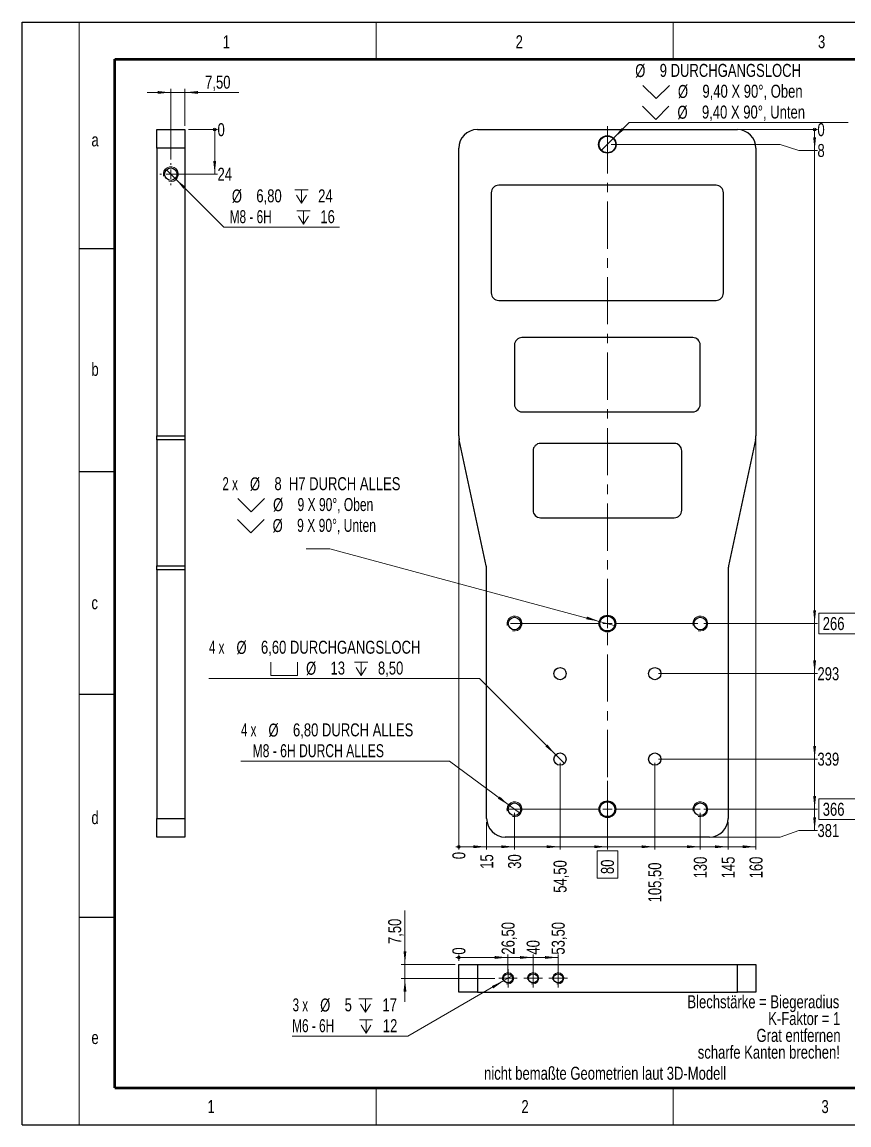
# Model space of a CAD drawing. Header units: millimetres. Extents: x 0 to 420, y 0 to 297.
# Drawn here: x 0 to 222.6, y 0 to 297 of the extents above; entities that cross this region are included whole.
import ezdxf

# ---------------------------------------------------------------- set-up
doc = ezdxf.new("R2010")
doc.units = ezdxf.units.MM
doc.linetypes.add('CENTERX2', pattern=[20.32, 12.7, -2.54, 2.54, -2.54])
doc.styles.add('SLDTEXTSTYLE1', font='TXT', dxfattribs={"width": 0.678571})
doc.styles.add('SLDTEXTSTYLE2', font='TXT', dxfattribs={"width": 0.75})
doc.styles.add('SLDTEXTSTYLE3', font='TXT', dxfattribs={"width": 0.692308})
doc.styles.add('SLDTEXTSTYLE4', font='TXT', dxfattribs={"width": 0.666667})
doc.styles.add('SLDTEXTSTYLE5', font='TXT', dxfattribs={"width": 0.697368})
doc.styles.add('SLDTEXTSTYLE6', font='TXT', dxfattribs={"width": 0.696429})
doc.dimstyles.new('SLDDIMSTYLE0', dxfattribs={"dimtxt": 3.5, "dimasz": 0.254, "dimexe": 0, "dimexo": 0.0625, "dimgap": 0.875, "dimtad": 0, "dimtih": 1, "dimtoh": 1, "dimdec": 0, "dimlfac": 2, "dimrnd": 1e-09, "dimdsep": 46, "dimtxsty": 'SLDTEXTSTYLE2', "dimblk1": 'ORIGIN', "dimblk2": 'ORIGIN', "dimsah": 1, "dimcen": 0.09, "dimadec": 0, "dimazin": 2, "dimtfac": 1, "dimtdec": 3, "dimtofl": 0, "dimtmove": 0, "dimatfit": 3, "dimldrblk": 'ORIGIN', "dimfxl": 1, "dimfrac": 2, "dimtolj": 1, "dimtzin": 12, "dimarcsym": 0})
doc.dimstyles.new('SLDDIMSTYLE1', dxfattribs={"dimtxt": 3.5, "dimasz": 3.556, "dimexe": 0, "dimexo": 0.0625, "dimgap": 0.875, "dimtad": 0, "dimtih": 1, "dimtoh": 1, "dimlfac": 2, "dimrnd": 1e-09, "dimzin": 12, "dimdsep": 46, "dimtxsty": 'SLDTEXTSTYLE2', "dimsah": 1, "dimcen": 0.09, "dimadec": 0, "dimazin": 3, "dimtfac": 1, "dimtdec": 3, "dimtofl": 0, "dimtmove": 0, "dimatfit": 3, "dimfxl": 1, "dimfrac": 2, "dimtolj": 1, "dimtzin": 12, "dimarcsym": 0})
doc.dimstyles.new('SLDDIMSTYLE2', dxfattribs={"dimtxt": 3.5, "dimasz": 3.556, "dimexe": 0, "dimexo": 0.0625, "dimgap": -0.875, "dimtad": 0, "dimtih": 1, "dimtoh": 1, "dimlfac": 2, "dimrnd": 1e-09, "dimzin": 12, "dimdsep": 46, "dimtxsty": 'SLDTEXTSTYLE2', "dimsah": 1, "dimcen": 0.09, "dimadec": 0, "dimazin": 3, "dimtfac": 1, "dimtdec": 3, "dimtofl": 0, "dimtmove": 0, "dimatfit": 3, "dimfxl": 1, "dimfrac": 2, "dimtolj": 1, "dimarcsym": 0})
doc.dimstyles.new('SLDDIMSTYLE3', dxfattribs={"dimtxt": 3.5, "dimasz": 3.556, "dimexe": 0, "dimexo": 0.0625, "dimgap": 0.875, "dimtad": 0, "dimtih": 1, "dimtoh": 1, "dimlfac": 2, "dimrnd": 1e-09, "dimzin": 4, "dimdsep": 46, "dimtxsty": 'SLDTEXTSTYLE2', "dimblk1": 'NONE', "dimsah": 1, "dimcen": 0, "dimadec": 0, "dimazin": 1, "dimtfac": 1, "dimtdec": 3, "dimtmove": 0, "dimatfit": 3, "dimldrblk": 'NONE', "dimfxl": 1, "dimfrac": 2, "dimtolj": 1, "dimtzin": 12, "dimarcsym": 0})
doc.dimstyles.new('SLDDIMSTYLE4', dxfattribs={"dimtxt": 3.5, "dimasz": 3.556, "dimexe": 0, "dimexo": 0.0625, "dimgap": 0.875, "dimtad": 0, "dimtih": 1, "dimtoh": 1, "dimdec": 6, "dimlfac": 2, "dimrnd": 1e-09, "dimzin": 12, "dimdsep": 46, "dimtxsty": 'SLDTEXTSTYLE2', "dimblk1": 'NONE', "dimsah": 1, "dimcen": 0, "dimadec": 0, "dimazin": 3, "dimtfac": 1, "dimtdec": 3, "dimtmove": 0, "dimatfit": 3, "dimldrblk": 'NONE', "dimfxl": 1, "dimfrac": 2, "dimtolj": 1, "dimtzin": 12, "dimarcsym": 0})
doc.dimstyles.new('SLDDIMSTYLE5', dxfattribs={"dimtxt": 3.5, "dimasz": 3.556, "dimexe": 0, "dimexo": 0.0625, "dimgap": 0.875, "dimtad": 0, "dimtih": 1, "dimtoh": 1, "dimdec": 6, "dimlfac": 2, "dimrnd": 1e-09, "dimzin": 12, "dimdsep": 46, "dimtxsty": 'SLDTEXTSTYLE2', "dimblk1": 'NONE', "dimsah": 1, "dimcen": 0, "dimadec": 0, "dimazin": 3, "dimtfac": 1, "dimtdec": 3, "dimtmove": 0, "dimatfit": 3, "dimldrblk": 'NONE', "dimfxl": 1, "dimfrac": 2, "dimtolj": 1, "dimarcsym": 0})
doc.dimstyles.new('SLDDIMSTYLE7', dxfattribs={"dimtxt": 3.5, "dimasz": 3.556, "dimexe": 0, "dimexo": 0.0625, "dimgap": 0.875, "dimtad": 1, "dimlfac": 2, "dimrnd": 1e-09, "dimzin": 12, "dimdsep": 46, "dimtxsty": 'SLDTEXTSTYLE2', "dimsah": 1, "dimcen": 0.09, "dimadec": 0, "dimazin": 3, "dimtfac": 1, "dimtdec": 3, "dimtmove": 0, "dimatfit": 0, "dimfxl": 1, "dimfrac": 2, "dimtolj": 1, "dimtzin": 12, "dimarcsym": 0})

# ---------------------------------------------------------------- blocks, each defined once
blk = doc.blocks.new('SW_NOTE_0_7')
at = {"color": 0, "linetype": 'Continuous', "lineweight": 0, "char_height": 3.5, "attachment_point": 3, "style": 'SLDTEXTSTYLE2'}
for s, insert in [('Blechstärke = Biegeradius', (56.77, 4.51)), ('K-Faktor = 1', (57.05, -0.01)), ('Grat entfernen', (57.12, -4.54)), ('scharfe Kanten brechen!', (56.93, -9.07))]:
    blk.add_mtext(s, dxfattribs=dict(at, insert=insert))
blk = doc.blocks.new('_Origin')
at = {"color": 0, "linetype": 'ByBlock', "lineweight": -2}
blk.add_line((0, 0), (-1, 0), dxfattribs=at)
blk.add_circle((0, 0), 0.5, dxfattribs=at)
blk = doc.blocks.new('_D')
at = {"color": 7, "linetype": 'Continuous', "lineweight": 0}
for p, q in [((204.11, 268.04), (193.56, 268.04)), ((209.11, 268.04), (204.11, 268.04)), ((209.11, 268.04), (214.11, 268.04))]:
    blk.add_line(p, q, dxfattribs=at)
at = {"color": 7, "linetype": 'Continuous', "lineweight": 18, "xscale": 0.762, "yscale": 0.762}
blk.add_blockref('_Origin', (213.35, 268.04), dxfattribs=at)
at = {"color": 7, "linetype": 'Continuous', "lineweight": 18, "insert": (214.11, 269.77), "char_height": 3.5, "attachment_point": 1, "style": 'SLDTEXTSTYLE2'}
blk.add_mtext('0', dxfattribs=at)
blk = doc.blocks.new('_D_1')
at = {"color": 7, "linetype": 'Continuous', "lineweight": 0}
for p, q in [((213.35, 268.04), (213.35, 262.43)), ((204.11, 264.04), (158.56, 264.04)), ((209.11, 262.43), (204.11, 264.04)), ((209.11, 262.43), (214.11, 262.43))]:
    blk.add_line(p, q, dxfattribs=at)
at = {"color": 7, "linetype": 'Continuous', "lineweight": 18}
blk.add_solid([(213.35, 262.43), (213.73, 265.98), (212.97, 265.98)], dxfattribs=at)
at = {"color": 7, "linetype": 'Continuous', "lineweight": 18, "insert": (214.11, 264.16), "char_height": 3.5, "attachment_point": 1, "style": 'SLDTEXTSTYLE2'}
blk.add_mtext('8', dxfattribs=at)
blk = doc.blocks.new('_D_2')
at = {"color": 7, "linetype": 'Continuous', "lineweight": 0}
for p, q in [((213.35, 262.43), (213.35, 135.04)), ((214.47, 132.26), (214.47, 137.82)), ((214.47, 137.82), (224.36, 137.82)), ((224.36, 137.82), (224.36, 132.26)), ((183.56, 135.04), (214.11, 135.04)), ((224.36, 132.26), (214.47, 132.26))]:
    blk.add_line(p, q, dxfattribs=at)
at = {"color": 7, "linetype": 'Continuous', "lineweight": 18}
blk.add_solid([(213.35, 135.04), (213.73, 138.59), (212.97, 138.59)], dxfattribs=at)
at = {"color": 7, "linetype": 'Continuous', "lineweight": 18, "insert": (215.53, 136.77), "char_height": 3.5, "attachment_point": 1, "style": 'SLDTEXTSTYLE2'}
blk.add_mtext('266', dxfattribs=at)
blk = doc.blocks.new('_D_3')
at = {"color": 7, "linetype": 'Continuous', "lineweight": 0}
for p, q in [((213.35, 135.04), (213.35, 121.54)), ((171.31, 121.54), (214.11, 121.54))]:
    blk.add_line(p, q, dxfattribs=at)
at = {"color": 7, "linetype": 'Continuous', "lineweight": 18}
blk.add_solid([(213.35, 121.54), (213.73, 125.09), (212.97, 125.09)], dxfattribs=at)
at = {"color": 7, "linetype": 'Continuous', "lineweight": 18, "insert": (214.11, 123.27), "char_height": 3.5, "attachment_point": 1, "style": 'SLDTEXTSTYLE2'}
blk.add_mtext('293', dxfattribs=at)
blk = doc.blocks.new('_D_4')
at = {"color": 7, "linetype": 'Continuous', "lineweight": 0}
for p, q in [((213.35, 121.54), (213.35, 98.54)), ((171.31, 98.54), (214.11, 98.54))]:
    blk.add_line(p, q, dxfattribs=at)
at = {"color": 7, "linetype": 'Continuous', "lineweight": 18}
blk.add_solid([(213.35, 98.54), (213.73, 102.09), (212.97, 102.09)], dxfattribs=at)
at = {"color": 7, "linetype": 'Continuous', "lineweight": 18, "insert": (214.11, 100.27), "char_height": 3.5, "attachment_point": 1, "style": 'SLDTEXTSTYLE2'}
blk.add_mtext('339', dxfattribs=at)
blk = doc.blocks.new('_D_5')
at = {"color": 7, "linetype": 'Continuous', "lineweight": 0}
for p, q in [((213.35, 98.54), (213.35, 85.04)), ((214.47, 82.26), (214.47, 87.82)), ((214.47, 87.82), (224.36, 87.82)), ((224.36, 87.82), (224.36, 82.26)), ((183.56, 85.04), (214.11, 85.04)), ((224.36, 82.26), (214.47, 82.26))]:
    blk.add_line(p, q, dxfattribs=at)
at = {"color": 7, "linetype": 'Continuous', "lineweight": 18}
blk.add_solid([(213.35, 85.04), (213.73, 88.59), (212.97, 88.59)], dxfattribs=at)
at = {"color": 7, "linetype": 'Continuous', "lineweight": 18, "insert": (215.53, 86.77), "char_height": 3.5, "attachment_point": 1, "style": 'SLDTEXTSTYLE2'}
blk.add_mtext('366', dxfattribs=at)
blk = doc.blocks.new('_D_6')
at = {"color": 7, "linetype": 'Continuous', "lineweight": 0}
for p, q in [((213.35, 85.04), (213.35, 79.3)), ((204.11, 77.54), (186.06, 77.54)), ((209.11, 79.3), (204.11, 77.54)), ((209.11, 79.3), (214.11, 79.3))]:
    blk.add_line(p, q, dxfattribs=at)
at = {"color": 7, "linetype": 'Continuous', "lineweight": 18}
blk.add_solid([(213.35, 79.3), (213.73, 82.86), (212.97, 82.86)], dxfattribs=at)
at = {"color": 7, "linetype": 'Continuous', "lineweight": 18, "insert": (214.11, 81.04), "char_height": 3.5, "attachment_point": 1, "style": 'SLDTEXTSTYLE2'}
blk.add_mtext('381', dxfattribs=at)
blk = doc.blocks.new('_D_7')
at = {"color": 7, "linetype": 'Continuous', "lineweight": 0}
blk.add_line((117.56, 184.57), (117.56, 74.17), dxfattribs=at)
at = {"color": 7, "linetype": 'Continuous', "lineweight": 18, "xscale": 0.762, "yscale": 0.762}
blk.add_blockref('_Origin', (117.56, 74.93), dxfattribs=at)
at = {"color": 7, "linetype": 'Continuous', "lineweight": 18, "insert": (115.83, 71.58), "char_height": 3.5, "attachment_point": 1, "rotation": 90, "style": 'SLDTEXTSTYLE2'}
blk.add_mtext('0', dxfattribs=at)
blk = doc.blocks.new('_D_8')
at = {"color": 7, "linetype": 'Continuous', "lineweight": 0}
for p, q in [((125.06, 81.54), (125.06, 74.17)), ((117.56, 74.93), (125.06, 74.93))]:
    blk.add_line(p, q, dxfattribs=at)
at = {"color": 7, "linetype": 'Continuous', "lineweight": 18}
blk.add_solid([(125.06, 74.93), (121.51, 75.31), (121.51, 74.55)], dxfattribs=at)
at = {"color": 7, "linetype": 'Continuous', "lineweight": 18, "insert": (123.33, 69), "char_height": 3.5, "attachment_point": 1, "rotation": 90, "style": 'SLDTEXTSTYLE2'}
blk.add_mtext('15', dxfattribs=at)
blk = doc.blocks.new('_D_9')
at = {"color": 7, "linetype": 'Continuous', "lineweight": 0}
for p, q in [((132.56, 84.04), (132.56, 74.17)), ((125.06, 74.93), (132.56, 74.93))]:
    blk.add_line(p, q, dxfattribs=at)
at = {"color": 7, "linetype": 'Continuous', "lineweight": 18}
blk.add_solid([(132.56, 74.93), (129.01, 75.31), (129.01, 74.55)], dxfattribs=at)
at = {"color": 7, "linetype": 'Continuous', "lineweight": 18, "insert": (130.83, 69), "char_height": 3.5, "attachment_point": 1, "rotation": 90, "style": 'SLDTEXTSTYLE2'}
blk.add_mtext('30', dxfattribs=at)
blk = doc.blocks.new('_D_10')
at = {"color": 7, "linetype": 'Continuous', "lineweight": 0}
for p, q in [((144.81, 97.54), (144.81, 74.17)), ((132.56, 74.93), (144.81, 74.93))]:
    blk.add_line(p, q, dxfattribs=at)
at = {"color": 7, "linetype": 'Continuous', "lineweight": 18}
blk.add_solid([(144.81, 74.93), (141.26, 75.31), (141.26, 74.55)], dxfattribs=at)
at = {"color": 7, "linetype": 'Continuous', "lineweight": 18, "insert": (143.08, 62.53), "char_height": 3.5, "attachment_point": 1, "rotation": 90, "style": 'SLDTEXTSTYLE2'}
blk.add_mtext('54,50', dxfattribs=at)
blk = doc.blocks.new('_D_11')
at = {"color": 7, "linetype": 'Continuous', "lineweight": 0}
for p, q in [((157.56, 92.69), (157.56, 74.17)), ((144.81, 74.93), (157.56, 74.93)), ((154.78, 66.51), (154.78, 73.81)), ((154.78, 73.81), (160.34, 73.81)), ((160.34, 73.81), (160.34, 66.51)), ((160.34, 66.51), (154.78, 66.51))]:
    blk.add_line(p, q, dxfattribs=at)
at = {"color": 7, "linetype": 'Continuous', "lineweight": 18}
blk.add_solid([(157.56, 74.93), (154.01, 75.31), (154.01, 74.55)], dxfattribs=at)
at = {"color": 7, "linetype": 'Continuous', "lineweight": 18, "insert": (155.83, 67.58), "char_height": 3.5, "attachment_point": 1, "rotation": 90, "style": 'SLDTEXTSTYLE2'}
blk.add_mtext('80', dxfattribs=at)
blk = doc.blocks.new('_D_12')
at = {"color": 7, "linetype": 'Continuous', "lineweight": 0}
for p, q in [((170.31, 97.54), (170.31, 74.17)), ((157.56, 74.93), (170.31, 74.93))]:
    blk.add_line(p, q, dxfattribs=at)
at = {"color": 7, "linetype": 'Continuous', "lineweight": 18}
blk.add_solid([(170.31, 74.93), (166.76, 75.31), (166.76, 74.55)], dxfattribs=at)
at = {"color": 7, "linetype": 'Continuous', "lineweight": 18, "insert": (168.58, 59.95), "char_height": 3.5, "attachment_point": 1, "rotation": 90, "style": 'SLDTEXTSTYLE2'}
blk.add_mtext('105,50', dxfattribs=at)
blk = doc.blocks.new('_D_13')
at = {"color": 7, "linetype": 'Continuous', "lineweight": 0}
for p, q in [((182.56, 84.04), (182.56, 74.17)), ((170.31, 74.93), (182.56, 74.93))]:
    blk.add_line(p, q, dxfattribs=at)
at = {"color": 7, "linetype": 'Continuous', "lineweight": 18}
blk.add_solid([(182.56, 74.93), (179.01, 75.31), (179.01, 74.55)], dxfattribs=at)
at = {"color": 7, "linetype": 'Continuous', "lineweight": 18, "insert": (180.83, 66.41), "char_height": 3.5, "attachment_point": 1, "rotation": 90, "style": 'SLDTEXTSTYLE2'}
blk.add_mtext('130', dxfattribs=at)
blk = doc.blocks.new('_D_14')
at = {"color": 7, "linetype": 'Continuous', "lineweight": 0}
for p, q in [((190.06, 81.54), (190.06, 74.17)), ((182.56, 74.93), (190.06, 74.93))]:
    blk.add_line(p, q, dxfattribs=at)
at = {"color": 7, "linetype": 'Continuous', "lineweight": 18}
blk.add_solid([(190.06, 74.93), (186.51, 75.31), (186.51, 74.55)], dxfattribs=at)
at = {"color": 7, "linetype": 'Continuous', "lineweight": 18, "insert": (188.33, 66.41), "char_height": 3.5, "attachment_point": 1, "rotation": 90, "style": 'SLDTEXTSTYLE2'}
blk.add_mtext('145', dxfattribs=at)
blk = doc.blocks.new('_D_15')
at = {"color": 7, "linetype": 'Continuous', "lineweight": 0}
for p, q in [((197.56, 184.57), (197.56, 74.17)), ((190.06, 74.93), (197.56, 74.93))]:
    blk.add_line(p, q, dxfattribs=at)
at = {"color": 7, "linetype": 'Continuous', "lineweight": 18}
blk.add_solid([(197.56, 74.93), (194.01, 75.31), (194.01, 74.55)], dxfattribs=at)
at = {"color": 7, "linetype": 'Continuous', "lineweight": 18, "insert": (195.83, 66.41), "char_height": 3.5, "attachment_point": 1, "rotation": 90, "style": 'SLDTEXTSTYLE2'}
blk.add_mtext('160', dxfattribs=at)
blk = doc.blocks.new('_D_16')
at = {"color": 7, "linetype": 'Continuous', "lineweight": 0}
for p, q in [((115.06, 98.02), (58.92, 98.02)), ((131.2, 86.05), (115.06, 98.02)), ((133.93, 84.02), (131.2, 86.05))]:
    blk.add_line(p, q, dxfattribs=at)
at = {"color": 7, "linetype": 'Continuous', "lineweight": 18}
blk.add_solid([(131.2, 86.05), (128.57, 88.48), (128.11, 87.86)], dxfattribs=at)
at = {"color": 7, "linetype": 'Continuous', "lineweight": 18, "char_height": 3.5, "attachment_point": 1}
for s, insert, style in [('4 x', (58.92, 108.15), 'SLDTEXTSTYLE4'), ('%%c', (66.33, 108.09), 'SLDTEXTSTYLE2'), ('6,80 DURCH ALLES', (72.93, 108.15), 'SLDTEXTSTYLE2'), ('M8 - 6H DURCH ALLES', (62.05, 102.54), 'SLDTEXTSTYLE5')]:
    blk.add_mtext(s, dxfattribs=dict(at, insert=insert, style=style))
blk = doc.blocks.new('_None')
blk = doc.blocks.new('SW_SYMBOL_HOLE_SINK')
at = {"color": 0, "linetype": 'Continuous', "lineweight": 18}
for p, q in [((0, 875), (800, 75)), ((800, 75), (1600, 875))]:
    blk.add_line(p, q, dxfattribs=at)
blk = doc.blocks.new('_D_17')
at = {"color": 7, "linetype": 'Continuous', "lineweight": 0}
for p, q in [((159.22, 265.7), (163.47, 269.94)), ((163.47, 269.94), (222.4, 269.94)), ((155.9, 262.38), (159.22, 265.7))]:
    blk.add_line(p, q, dxfattribs=at)
at = {"color": 7, "linetype": 'Continuous', "lineweight": 18}
blk.add_solid([(159.22, 265.7), (162.01, 267.94), (161.47, 268.48)], dxfattribs=at)
at = {"color": 7, "linetype": 'Continuous', "lineweight": 18, "xscale": 0.0044707031, "yscale": 0.0044707031, "zscale": 0.0044707031}
for p in [(167.11, 276.04), (166.99, 270.43)]:
    blk.add_blockref('SW_SYMBOL_HOLE_SINK', p, dxfattribs=at)
at = {"color": 7, "linetype": 'Continuous', "lineweight": 18, "char_height": 3.5, "attachment_point": 1, "style": 'SLDTEXTSTYLE2'}
for s, insert in [('%%c', (165.06, 285.67)), ('9 DURCHGANGSLOCH', (171.65, 285.73)), ('%%c', (176.55, 280.06)), ('9,40 X 90°, Oben', (183.15, 280.12)), ('%%c', (176.43, 274.45)), ('9,40 X 90°, Unten', (183.02, 274.51))]:
    blk.add_mtext(s, dxfattribs=dict(at, insert=insert))
blk = doc.blocks.new('SW_SYMBOL_HOLE_SPOT')
at = {"color": 0, "linetype": 'Continuous', "lineweight": 18}
for p, q in [((0, 875), (0, 75)), ((1600, 75), (1600, 875)), ((0, 75), (1600, 75))]:
    blk.add_line(p, q, dxfattribs=at)
blk = doc.blocks.new('SW_SYMBOL_HOLE_DEPTH')
at = {"color": 0, "linetype": 'Continuous', "lineweight": 18}
for p, q in [((0, 875), (800, 875)), ((400, 875), (400, 75)), ((100, 555), (400, 75)), ((700, 555), (400, 75))]:
    blk.add_line(p, q, dxfattribs=at)
blk = doc.blocks.new('_D_18')
at = {"color": 7, "linetype": 'Continuous', "lineweight": 0}
for p, q in [((123.12, 120.23), (50.31, 120.23)), ((143.65, 99.7), (123.12, 120.23)), ((145.98, 97.37), (143.65, 99.7))]:
    blk.add_line(p, q, dxfattribs=at)
at = {"color": 7, "linetype": 'Continuous', "lineweight": 18}
blk.add_solid([(143.65, 99.7), (141.4, 102.49), (140.86, 101.95)], dxfattribs=at)
at = {"color": 7, "linetype": 'Continuous', "lineweight": 18, "xscale": 0.0044707031, "yscale": 0.0044707031, "zscale": 0.0044707031}
for name, p in [('SW_SYMBOL_HOLE_SPOT', (67, 120.72)), ('SW_SYMBOL_HOLE_DEPTH', (89.49, 120.72))]:
    blk.add_blockref(name, p, dxfattribs=at)
at = {"color": 7, "linetype": 'Continuous', "lineweight": 18, "char_height": 3.5, "attachment_point": 1}
for s, insert, style in [('4 x', (50.31, 130.41), 'SLDTEXTSTYLE4'), ('%%c', (57.72, 130.35), 'SLDTEXTSTYLE2'), ('6,60 DURCHGANGSLOCH', (64.31, 130.41), 'SLDTEXTSTYLE2'), ('%%c', (76.45, 124.74), 'SLDTEXTSTYLE2'), ('13', (83.04, 124.8), 'SLDTEXTSTYLE2'), ('8,50', (95.8, 124.8), 'SLDTEXTSTYLE2')]:
    blk.add_mtext(s, dxfattribs=dict(at, insert=insert, style=style))
blk = doc.blocks.new('_D_19')
at = {"color": 7, "linetype": 'Continuous', "lineweight": 0}
for p, q in [((82.86, 155.16), (76.51, 155.16)), ((155.39, 135.62), (82.86, 155.16)), ((159.74, 134.45), (155.39, 135.62))]:
    blk.add_line(p, q, dxfattribs=at)
at = {"color": 7, "linetype": 'Continuous', "lineweight": 18}
blk.add_solid([(155.39, 135.62), (152.06, 136.92), (151.86, 136.18)], dxfattribs=at)
at = {"color": 7, "linetype": 'Continuous', "lineweight": 18, "xscale": 0.0044707031, "yscale": 0.0044707031, "zscale": 0.0044707031}
for p in [(58.13, 164.75), (58.01, 159.14)]:
    blk.add_blockref('SW_SYMBOL_HOLE_SINK', p, dxfattribs=at)
at = {"color": 7, "linetype": 'Continuous', "lineweight": 18, "char_height": 3.5, "attachment_point": 1}
for s, insert, style in [('2 x', (53.94, 174.44), 'SLDTEXTSTYLE4'), ('%%c', (61.35, 174.39), 'SLDTEXTSTYLE2'), ('8', (67.94, 174.44), 'SLDTEXTSTYLE2'), ('H7 DURCH ALLES', (71.82, 174.44), 'SLDTEXTSTYLE2'), ('%%c', (67.57, 168.78), 'SLDTEXTSTYLE2'), ('9 X 90°, Oben', (74.16, 168.83), 'SLDTEXTSTYLE3'), ('%%c', (67.45, 163.17), 'SLDTEXTSTYLE2'), ('9 X 90°, Unten', (74.04, 163.22), 'SLDTEXTSTYLE6')]:
    blk.add_mtext(s, dxfattribs=dict(at, insert=insert, style=style))
blk = doc.blocks.new('SW_CENTERMARKSYMBOL_0')
at = {"color": 0, "linetype": 'Continuous', "lineweight": 18}
for p, q in [((0, 2.5), (0, 3.5)), ((-2.5, 0), (-26.05, 0)), ((0, 0), (-1.25, 0)), ((0, 0), (0, 1.25)), ((0, 0), (0, -1.25)), ((0, 0), (1.25, 0)), ((2.5, 0), (24.38, 0)), ((0, -2.5), (0, -3.5))]:
    blk.add_line(p, q, dxfattribs=at)
blk = doc.blocks.new('SW_CENTERMARKSYMBOL_1')
at = {"color": 0, "linetype": 'Continuous', "lineweight": 18}
for p, q in [((0, 2.5), (0, 3.5)), ((-2.5, 0), (-27.16, 0)), ((0, 0), (-1.25, 0)), ((0, 0), (0, 1.25)), ((0, 0), (0, -1.25)), ((0, 0), (1.25, 0)), ((2.5, 0), (24.99, 0)), ((0, -2.5), (0, -3.5))]:
    blk.add_line(p, q, dxfattribs=at)
blk = doc.blocks.new('_D_20')
at = {"color": 7, "linetype": 'Continuous', "lineweight": 0}
blk.add_line((117.56, 44.25), (117.56, 45.88), dxfattribs=at)
at = {"color": 7, "linetype": 'Continuous', "lineweight": 18, "xscale": 0.762, "yscale": 0.762}
blk.add_blockref('_Origin', (117.56, 45.12), dxfattribs=at)
at = {"color": 7, "linetype": 'Continuous', "lineweight": 18, "insert": (115.83, 45.88), "char_height": 3.5, "attachment_point": 1, "rotation": 90, "style": 'SLDTEXTSTYLE2'}
blk.add_mtext('0', dxfattribs=at)
blk = doc.blocks.new('_D_21')
at = {"color": 7, "linetype": 'Continuous', "lineweight": 0}
for p, q in [((117.56, 45.12), (130.81, 45.12)), ((130.81, 40.5), (130.81, 45.88))]:
    blk.add_line(p, q, dxfattribs=at)
at = {"color": 7, "linetype": 'Continuous', "lineweight": 18}
blk.add_solid([(130.81, 45.12), (127.26, 45.5), (127.26, 44.74)], dxfattribs=at)
at = {"color": 7, "linetype": 'Continuous', "lineweight": 18, "insert": (129.08, 45.88), "char_height": 3.5, "attachment_point": 1, "rotation": 90, "style": 'SLDTEXTSTYLE2'}
blk.add_mtext('26,50', dxfattribs=at)
blk = doc.blocks.new('_D_22')
at = {"color": 7, "linetype": 'Continuous', "lineweight": 0}
for p, q in [((130.81, 45.12), (137.56, 45.12)), ((137.56, 40.5), (137.56, 45.88))]:
    blk.add_line(p, q, dxfattribs=at)
at = {"color": 7, "linetype": 'Continuous', "lineweight": 18}
blk.add_solid([(137.56, 45.12), (134.01, 45.5), (134.01, 44.74)], dxfattribs=at)
at = {"color": 7, "linetype": 'Continuous', "lineweight": 18, "insert": (135.83, 45.88), "char_height": 3.5, "attachment_point": 1, "rotation": 90, "style": 'SLDTEXTSTYLE2'}
blk.add_mtext('40', dxfattribs=at)
blk = doc.blocks.new('_D_23')
at = {"color": 7, "linetype": 'Continuous', "lineweight": 0}
for p, q in [((137.56, 45.12), (144.31, 45.12)), ((144.31, 40.5), (144.31, 45.88))]:
    blk.add_line(p, q, dxfattribs=at)
at = {"color": 7, "linetype": 'Continuous', "lineweight": 18}
blk.add_solid([(144.31, 45.12), (140.76, 45.5), (140.76, 44.74)], dxfattribs=at)
at = {"color": 7, "linetype": 'Continuous', "lineweight": 18, "insert": (142.58, 45.88), "char_height": 3.5, "attachment_point": 1, "rotation": 90, "style": 'SLDTEXTSTYLE2'}
blk.add_mtext('53,50', dxfattribs=at)
blk = doc.blocks.new('_D_24')
at = {"color": 7, "linetype": 'Continuous', "lineweight": 0}
for p, q in [((103.07, 43.25), (103.07, 57.78)), ((116.56, 43.25), (102.07, 43.25)), ((103.07, 43.25), (103.07, 39.5)), ((127.31, 39.5), (102.07, 39.5)), ((103.07, 39.5), (103.07, 33.15))]:
    blk.add_line(p, q, dxfattribs=at)
at = {"color": 7, "linetype": 'Continuous', "lineweight": 18}
for points in [[(103.07, 43.25), (103.45, 46.81), (102.69, 46.81)], [(103.07, 39.5), (102.69, 35.95), (103.45, 35.95)]]:
    blk.add_solid(points, dxfattribs=at)
at = {"color": 7, "linetype": 'Continuous', "lineweight": 18, "insert": (98.56, 48.73), "char_height": 3.5, "attachment_point": 1, "rotation": 90, "style": 'SLDTEXTSTYLE2'}
blk.add_mtext('7,50', dxfattribs=at)
blk = doc.blocks.new('_D_25')
at = {"color": 7, "linetype": 'Continuous', "lineweight": 0}
for p, q in [((129.73, 38.88), (103.86, 23.94)), ((131.9, 40.13), (129.73, 38.88)), ((103.86, 23.94), (72.72, 23.94))]:
    blk.add_line(p, q, dxfattribs=at)
at = {"color": 7, "linetype": 'Continuous', "lineweight": 18}
blk.add_solid([(129.73, 38.88), (126.46, 37.43), (126.84, 36.77)], dxfattribs=at)
at = {"color": 7, "linetype": 'Continuous', "lineweight": 18, "xscale": 0.0044707031, "yscale": 0.0044707031, "zscale": 0.0044707031}
for p in [(90.7, 30.03), (90.8, 24.42)]:
    blk.add_blockref('SW_SYMBOL_HOLE_DEPTH', p, dxfattribs=at)
at = {"color": 7, "linetype": 'Continuous', "lineweight": 18, "char_height": 3.5, "attachment_point": 1}
for s, insert, style in [('3 x', (72.83, 34.11), 'SLDTEXTSTYLE4'), ('%%c', (80.25, 34.06), 'SLDTEXTSTYLE2'), ('5', (86.84, 34.11), 'SLDTEXTSTYLE2'), ('17', (97.01, 34.11), 'SLDTEXTSTYLE2'), ('M6 - 6H', (72.72, 28.5), 'SLDTEXTSTYLE1'), ('12', (97.12, 28.5), 'SLDTEXTSTYLE2')]:
    blk.add_mtext(s, dxfattribs=dict(at, insert=insert, style=style))
blk = doc.blocks.new('SW_CENTERMARKSYMBOL_2')
at = {"color": 0, "linetype": 'Continuous', "lineweight": 18}
for p, q in [((-1.25, 0), (-2.5, 0)), ((0, 0), (-1.25, 0)), ((0, 1.25), (0, 2.5)), ((0, 0), (0, 1.25)), ((0, 0), (0, -1.25)), ((0, 0), (1.25, 0)), ((1.25, 0), (2.5, 0)), ((0, -1.25), (0, -2.5))]:
    blk.add_line(p, q, dxfattribs=at)
blk = doc.blocks.new('SW_CENTERMARKSYMBOL_3')
at = {"color": 0, "linetype": 'Continuous', "lineweight": 18}
for p, q in [((-1.25, 0), (-2.5, 0)), ((0, 0), (-1.25, 0)), ((0, 1.25), (0, 2.5)), ((0, 0), (0, 1.25)), ((0, 0), (0, -1.25)), ((0, 0), (1.25, 0)), ((1.25, 0), (2.5, 0)), ((0, -1.25), (0, -2.5))]:
    blk.add_line(p, q, dxfattribs=at)
blk = doc.blocks.new('SW_CENTERMARKSYMBOL_4')
at = {"color": 0, "linetype": 'Continuous', "lineweight": 18}
for p, q in [((-1.25, 0), (-2.5, 0)), ((0, 0), (-1.25, 0)), ((0, 1.25), (0, 2.5)), ((0, 0), (0, 1.25)), ((0, 0), (0, -1.25)), ((0, 0), (1.25, 0)), ((1.25, 0), (2.5, 0)), ((0, -1.25), (0, -2.5))]:
    blk.add_line(p, q, dxfattribs=at)
blk = doc.blocks.new('_D_26')
at = {"color": 7, "linetype": 'Continuous', "lineweight": 0}
blk.add_line((44.8, 268.04), (52.62, 268.04), dxfattribs=at)
at = {"color": 7, "linetype": 'Continuous', "lineweight": 18, "xscale": 0.762, "yscale": 0.762}
blk.add_blockref('_Origin', (51.86, 268.04), dxfattribs=at)
at = {"color": 7, "linetype": 'Continuous', "lineweight": 18, "insert": (52.62, 269.77), "char_height": 3.5, "attachment_point": 1, "style": 'SLDTEXTSTYLE2'}
blk.add_mtext('0', dxfattribs=at)
blk = doc.blocks.new('_D_27')
at = {"color": 7, "linetype": 'Continuous', "lineweight": 0}
for p, q in [((51.86, 268.04), (51.86, 256.04)), ((41.05, 256.04), (52.62, 256.04))]:
    blk.add_line(p, q, dxfattribs=at)
at = {"color": 7, "linetype": 'Continuous', "lineweight": 18}
blk.add_solid([(51.86, 256.04), (52.24, 259.59), (51.48, 259.59)], dxfattribs=at)
at = {"color": 7, "linetype": 'Continuous', "lineweight": 18, "insert": (52.62, 257.77), "char_height": 3.5, "attachment_point": 1, "style": 'SLDTEXTSTYLE2'}
blk.add_mtext('24', dxfattribs=at)
blk = doc.blocks.new('_D_28')
at = {"color": 7, "linetype": 'Continuous', "lineweight": 0}
for p, q in [((40.05, 278.04), (33.7, 278.04)), ((40.05, 259.99), (40.05, 279.04)), ((43.8, 278.04), (40.05, 278.04)), ((43.8, 269.04), (43.8, 279.04)), ((43.8, 278.04), (58.33, 278.04))]:
    blk.add_line(p, q, dxfattribs=at)
at = {"color": 7, "linetype": 'Continuous', "lineweight": 18}
for points in [[(40.05, 278.04), (36.5, 278.42), (36.5, 277.66)], [(43.8, 278.04), (47.36, 277.66), (47.36, 278.42)]]:
    blk.add_solid(points, dxfattribs=at)
at = {"color": 7, "linetype": 'Continuous', "lineweight": 18, "insert": (49.28, 282.55), "char_height": 3.5, "attachment_point": 1, "style": 'SLDTEXTSTYLE2'}
blk.add_mtext('7,50', dxfattribs=at)
blk = doc.blocks.new('_D_29')
at = {"color": 7, "linetype": 'Continuous', "lineweight": 0}
for p, q in [((38.85, 257.24), (41.26, 254.84)), ((41.26, 254.84), (54.31, 241.78)), ((54.31, 241.78), (85.45, 241.78))]:
    blk.add_line(p, q, dxfattribs=at)
at = {"color": 7, "linetype": 'Continuous', "lineweight": 18}
blk.add_solid([(41.26, 254.84), (43.5, 252.05), (44.04, 252.59)], dxfattribs=at)
at = {"color": 7, "linetype": 'Continuous', "lineweight": 18, "xscale": 0.0044707031, "yscale": 0.0044707031, "zscale": 0.0044707031}
for p in [(73.4, 247.87), (73.98, 242.26)]:
    blk.add_blockref('SW_SYMBOL_HOLE_DEPTH', p, dxfattribs=at)
at = {"color": 7, "linetype": 'Continuous', "lineweight": 18, "char_height": 3.5, "attachment_point": 1}
for s, insert, style in [('%%c', (56.48, 251.9), 'SLDTEXTSTYLE2'), ('6,80', (63.07, 251.95), 'SLDTEXTSTYLE2'), ('24', (79.71, 251.95), 'SLDTEXTSTYLE2'), ('M8 - 6H', (55.9, 246.34), 'SLDTEXTSTYLE1'), ('16', (80.29, 246.34), 'SLDTEXTSTYLE2')]:
    blk.add_mtext(s, dxfattribs=dict(at, insert=insert, style=style))
blk = doc.blocks.new('SW_CENTERMARKSYMBOL_5')
at = {"color": 0, "linetype": 'Continuous', "lineweight": 18}
for p, q in [((-2.5, 0), (-2.95, 0)), ((0, 0), (-1.25, 0)), ((0, 2.5), (0, 2.95)), ((0, 0), (0, 1.25)), ((0, 0), (0, -1.25)), ((0, 0), (1.25, 0)), ((2.5, 0), (2.95, 0)), ((0, -2.5), (0, -2.95))]:
    blk.add_line(p, q, dxfattribs=at)

msp = doc.modelspace()

# ---------------------------------------------------------------- linework, layer by layer
at = {"color": 7, "linetype": 'Continuous', "lineweight": 25}
for p, q in [((0.00397863, 0.02368005), (0.00397863, 296.99170567)), ((0.00397863, 296.99170567), (419.97522139, 296.99170567)), ((36.30319633, 268.03778786), (43.80319633, 268.03778786)), ((36.30319633, 263.03778786), (36.30319633, 268.03778786)), ((43.80319633, 268.03778786), (43.80319633, 263.03778786)), ((122.56252079, 268.03778786), (192.56252079, 268.03778786)), ((43.80319633, 263.03778786), (36.30319633, 263.03778786)), ((36.30319633, 263.03778786), (36.30319633, 185.56748963)), ((43.80319633, 263.03778786), (43.80319633, 185.56748963)), ((117.56252079, 185.56748963), (117.56252079, 263.03778786)), ((197.56252079, 263.03778786), (197.56252079, 185.56748963)), ((186.81252079, 253.03778786), (128.31252079, 253.03778786)), ((126.31252079, 251.03778786), (126.31252079, 224.03778786)), ((188.81252079, 224.03778786), (188.81252079, 251.03778786)), ((15.33843792, 235.99170567), (25.00397863, 235.99170567)), ((128.31252079, 222.03778786), (186.81252079, 222.03778786)), ((180.56252079, 212.03778786), (134.56252079, 212.03778786)), ((132.56252079, 210.03778786), (132.56252079, 194.03778786)), ((182.56252079, 194.03778786), (182.56252079, 210.03778786)), ((134.56252079, 192.03778786), (180.56252079, 192.03778786)), ((36.30319633, 185.56748963), (43.80319633, 185.56748963)), ((36.30319633, 184.51984419), (36.30319633, 185.56748963)), ((43.80319633, 184.51984419), (36.30319633, 184.51984419)), ((36.30319633, 184.51984419), (36.30319633, 150.55573153)), ((43.80319633, 185.56748963), (43.80319633, 184.51984419)), ((43.80319633, 184.51984419), (43.80319633, 150.55573153)), ((124.95153286, 150.55573153), (117.67350872, 184.51984419)), ((197.45153286, 184.51984419), (190.17350872, 150.55573153)), ((137.56252079, 181.53778786), (137.56252079, 165.53778786)), ((175.56252079, 183.53778786), (139.56252079, 183.53778786)), ((177.56252079, 165.53778786), (177.56252079, 181.53778786)), ((15.33843792, 175.99170567), (25.00397863, 175.99170567)), ((139.56252079, 163.53778786), (175.56252079, 163.53778786)), ((36.30319633, 150.55573153), (43.80319633, 150.55573153)), ((36.30319633, 149.50808609), (36.30319633, 150.55573153)), ((43.80319633, 149.50808609), (36.30319633, 149.50808609)), ((36.30319633, 149.50808609), (36.30319633, 82.53778786)), ((43.80319633, 150.55573153), (43.80319633, 149.50808609)), ((43.80319633, 149.50808609), (43.80319633, 82.53778786)), ((125.06252079, 82.53778786), (125.06252079, 149.50808609)), ((190.06252079, 149.50808609), (190.06252079, 82.53778786)), ((15.33843792, 115.99170567), (25.00397863, 115.99170567)), ((36.30319633, 82.53778786), (43.80319633, 82.53778786)), ((36.30319633, 77.53778786), (36.30319633, 82.53778786)), ((43.80319633, 82.53778786), (43.80319633, 77.53778786)), ((43.80319633, 77.53778786), (36.30319633, 77.53778786)), ((185.06252079, 77.53778786), (130.06252079, 77.53778786)), ((15.33843792, 55.99170567), (25.00397863, 55.99170567)), ((117.56252079, 35.75173016), (117.56252079, 43.25173016)), ((117.56252079, 43.25173016), (122.56252079, 43.25173016)), ((122.56252079, 43.25173016), (122.56252079, 35.75173016)), ((122.56252079, 43.25173016), (192.56252079, 43.25173016)), ((192.56252079, 35.75173016), (192.56252079, 43.25173016)), ((192.56252079, 43.25173016), (197.56252079, 43.25173016)), ((197.56252079, 43.25173016), (197.56252079, 35.75173016)), ((122.56252079, 35.75173016), (117.56252079, 35.75173016)), ((122.56252079, 35.75173016), (192.56252079, 35.75173016)), ((197.56252079, 35.75173016), (192.56252079, 35.75173016)), ((0.00397863, 0.02368005), (419.97522139, 0.02368005))]:
    msp.add_line(p, q, dxfattribs=at)
at = {"color": 7, "linetype": 'Continuous', "lineweight": 18}
for p, q in [((15.33843792, 296.99170567), (15.33843792, 0.02368005)), ((95.30026225, 296.99170567), (95.30026225, 286.99170567)), ((175.26208659, 296.99170567), (175.26208659, 286.99170567)), ((95.30026225, 10.02368005), (95.30026225, 0.02368005)), ((175.26208659, 10.02368005), (175.26208659, 0.02368005))]:
    msp.add_line(p, q, dxfattribs=at)
at = {"color": 7, "linetype": 'Continuous', "lineweight": 50}
for p, q in [((25.00397863, 10.02368005), (25.00397863, 286.99170567)), ((25.00397863, 286.99170567), (409.97522139, 286.99170567)), ((25.00397863, 10.02368005), (409.97522139, 10.02368005))]:
    msp.add_line(p, q, dxfattribs=at)
at = {"color": 7, "linetype": 'CENTERX2', "lineweight": 18}
msp.add_line((157.56252079, 93.6922595), (157.56252079, 271.17545797), dxfattribs=at)
at = {"color": 7, "linetype": 'Continuous', "lineweight": 25}
for centre, radius in [((157.56252079, 264.03778786), 2.35), ((157.56252079, 264.03778786), 2.25), ((40.05319633, 256.03778786), 1.7), ((132.56252079, 135.03778786), 1.7), ((157.56252079, 135.03778786), 2.25), ((157.56252079, 135.03778786), 2), ((182.56252079, 135.03778786), 1.7), ((144.81252079, 121.53778786), 1.65), ((170.31252079, 121.53778786), 1.65), ((144.81252079, 98.53778786), 1.65), ((170.31252079, 98.53778786), 1.65), ((132.56252079, 85.03778786), 1.7), ((157.56252079, 85.03778786), 2.25), ((157.56252079, 85.03778786), 2), ((182.56252079, 85.03778786), 1.7), ((130.81252079, 39.50173016), 1.25), ((137.56252079, 39.50173016), 1.25), ((144.31252079, 39.50173016), 1.25)]:
    msp.add_circle(centre, radius, dxfattribs=at)
for centre, radius, start, end in [((122.56252079, 263.03778786), 5, 90, 180), ((192.56252079, 263.03778786), 5, 0, 90), ((128.31252079, 251.03778786), 2, 90, 180), ((186.81252079, 251.03778786), 2, 0, 90), ((128.31252079, 224.03778786), 2, 180, 270), ((186.81252079, 224.03778786), 2, 270, 0), ((134.56252079, 210.03778786), 2, 90, 180), ((180.56252079, 210.03778786), 2, 0, 90), ((134.56252079, 194.03778786), 2, 180, 270), ((180.56252079, 194.03778786), 2, 270, 0), ((122.56252079, 185.56748963), 5, 180, 192.094757077), ((192.56252079, 185.56748963), 5, 347.905242923, 0), ((139.56252079, 181.53778786), 2, 90, 180), ((175.56252079, 181.53778786), 2, 0, 90), ((139.56252079, 165.53778786), 2, 180, 270), ((175.56252079, 165.53778786), 2, 270, 0), ((120.06252079, 149.50808609), 5, 0, 12.094757077), ((195.06252079, 149.50808609), 5, 167.905242923, 180), ((130.06252079, 82.53778786), 5, 180, 270), ((185.06252079, 82.53778786), 5, 270, 0)]:
    msp.add_arc(centre, radius, start, end, dxfattribs=at)
at = {"color": 7, "linetype": 'Continuous', "lineweight": 18}
for centre, radius in [((40.05319633, 256.03778786), 2), ((132.56252079, 135.03778786), 2), ((182.56252079, 135.03778786), 2), ((132.56252079, 85.03778786), 2), ((182.56252079, 85.03778786), 2), ((130.81252079, 39.50173016), 1.5), ((137.56252079, 39.50173016), 1.5), ((144.31252079, 39.50173016), 1.5)]:
    msp.add_arc(centre, radius, 255, 195, dxfattribs=at)

# ---------------------------------------------------------------- block references
at = {"color": 7, "linetype": 'Continuous', "lineweight": 0}
for name, p in [('SW_CENTERMARKSYMBOL_5', (40.05319633, 256.03778786)), ('SW_CENTERMARKSYMBOL_0', (157.56252079, 135.03778786)), ('SW_CENTERMARKSYMBOL_1', (157.56252079, 85.03778786)), ('SW_CENTERMARKSYMBOL_4', (130.81252079, 39.50173016)), ('SW_CENTERMARKSYMBOL_2', (137.56252079, 39.50173016)), ('SW_CENTERMARKSYMBOL_3', (144.31252079, 39.50173016)), ('SW_NOTE_0_7', (163.21872413, 30.4310839))]:
    msp.add_blockref(name, p, dxfattribs=at)

# ---------------------------------------------------------------- texts
at = {"color": 7, "linetype": 'Continuous', "lineweight": 0, "char_height": 3.5, "attachment_point": 1, "style": 'SLDTEXTSTYLE2'}
for s, insert in [('1', (54.04538232, 293.43613808)), ('2', (132.85920597, 293.43613808)), ('3', (214.25603472, 293.43613808)), ('a', (18.67858842, 267.01720477)), ('b', (18.67858842, 205.23126378)), ('c', (18.67858842, 142.37389029)), ('d', (18.67858842, 84.51653514)), ('e', (18.67858842, 25.30735756)), ('nicht bemaßte Geometrien laut 3D-Modell', (124.37359855, 15.69258725)), ('1', (49.92559526, 6.7220826)), ('2', (134.42271043, 6.7220826)), ('3', (215.1942891, 6.7220826))]:
    msp.add_mtext(s, dxfattribs=dict(at, insert=insert))

# ---------------------------------------------------------------- dimensions: what is measured, and where the dimension line sits
at = {"color": 7, "linetype": 'Continuous', "lineweight": 18}
for p1, p2, text, dimstyle, picture, middle in [((155.90081986, 262.37608692), (159.22422173, 265.69948879), '<> DURCHGANGSLOCH\\P{\\fGDT;w}%%c 9.40 X 90°, Oben\\P{\\fGDT;w}%%c 9.40 X 90°, Unten', 'SLDDIMSTYLE4', '_D_17', (193.72807993, 278.35753022)), ((38.8511148, 257.23986939), (41.25527786, 254.83570633), '<> {\\fGDT;x} 24\\PM8 - 6H {\\fGDT;x} 16\\P', 'SLDDIMSTYLE3', '_D_29', (70.67341836, 247.38697703)), ((159.73509607, 134.45262405), (155.38994552, 135.62295166), '2 x <> DURCH ALLES\\P{\\fGDT;w}%%c 9 X 90°, Oben\\P{\\fGDT;w}%%c 9 X 90°, Unten', 'SLDDIMSTYLE5', '_D_19', (81.51441029, 167.0733881)), ((145.97924698, 97.37106167), (143.64579461, 99.70451405), '4 x <> DURCHGANGSLOCH\\P{\\fGDT;v}%%c 13 {\\fGDT;x} 8.50\\P', 'SLDDIMSTYLE3', '_D_18', (85.9182546, 125.84214027)), ((133.92778274, 84.02484175), (131.19725884, 86.05073396), '4 x <> DURCH ALLES\\PM8 - 6H DURCH ALLES\\P', 'SLDDIMSTYLE3', '_D_16', (86.19675024, 103.60695181)), ((131.89505255, 40.12673016), (129.72998904, 38.87673016), '3 x <> {\\fGDT;x} 17\\PM6 - 6H {\\fGDT;x} 12\\P', 'SLDDIMSTYLE4', '_D_25', (87.49671622, 29.54833183))]:
    dim = msp.add_diameter_dim_2p(p1=p1, p2=p2, text=text, dimstyle=dimstyle, dxfattribs=at)
    dim.commit()
    dim.dimension.update_dxf_attribs({"geometry": picture, "text_midpoint": middle, "dimtype": 163})
dim = msp.add_linear_dim(base=(40.05319633, 278.03778786), p1=(43.80319633, 268.03778786), p2=(40.05319633, 258.98778786), dimstyle='SLDDIMSTYLE7', dxfattribs=at)
dim.commit()
dim.dimension.update_dxf_attribs({"geometry": '_D_28', "text_midpoint": (53.80319633, 278.03778786), "dimtype": 160})
for feature_location, offset, dtype, origin, dimstyle, picture, middle in [((40.05319633, 256.03778786), (12.57074641, 0), 0, (43.80319633, 268.03778786), 'SLDDIMSTYLE1', '_D_27', (55.21005393, 256.03778786)), ((43.8031963319, 268.0377878573), (8.8207464092, 0), 0, (43.8031963319, 268.0377878573), 'SLDDIMSTYLE0', '_D_26', (53.9169983379, 268.0377878573)), ((157.56252079, 264.03778786), (56.54827656, -1.61181249), 0, (192.56252079, 268.03778786), 'SLDDIMSTYLE1', '_D_1', (215.40385296, 262.42597537)), ((170.31252079, 121.53778786), (43.79827656, 0), 0, (192.56252079, 268.03778786), 'SLDDIMSTYLE1', '_D_3', (217.98996403, 121.53778786)), ((170.31252079, 98.53778786), (43.79827656, 0), 0, (192.56252079, 268.03778786), 'SLDDIMSTYLE1', '_D_4', (217.98996403, 98.53778786)), ((182.56252079, 135.03778786), (31.54827656, 0), 0, (192.56252079, 268.03778786), 'SLDDIMSTYLE2', '_D_2', (219.41183889, 135.03778786)), ((182.56252079, 85.03778786), (31.54827656, 0), 0, (192.56252079, 268.03778786), 'SLDDIMSTYLE2', '_D_5', (219.41183889, 85.03778786)), ((185.06252079, 77.53778786), (29.04827656, 1.76628413), 0, (192.56252079, 268.03778786), 'SLDDIMSTYLE1', '_D_6', (217.98996403, 79.30407199)), ((192.5625207941, 268.0377878573), (21.5482765647, 0), 0, (192.5625207941, 268.0377878573), 'SLDDIMSTYLE0', '_D', (215.4038529556, 268.0377878573)), ((117.5625207941, 185.5674896294), (0, -111.397315032), 1, (117.5625207941, 185.5674896294), 'SLDDIMSTYLE0', '_D_7', (117.5625207941, 72.8771190006)), ((125.06252079, 82.53778786), (0, -8.36761326), 1, (117.56252079, 185.56748963), 'SLDDIMSTYLE1', '_D_8', (125.06252079, 71.5840634)), ((132.56252079, 85.03778786), (0, -10.86761326), 1, (117.56252079, 185.56748963), 'SLDDIMSTYLE1', '_D_9', (132.56252079, 71.5840634)), ((144.81252079, 98.53778786), (0, -24.36761326), 1, (117.56252079, 185.56748963), 'SLDDIMSTYLE1', '_D_10', (144.81252079, 68.35142435)), ((157.56252079, 93.6922595), (0, -19.5220849), 1, (117.56252079, 185.56748963), 'SLDDIMSTYLE2', '_D_11', (157.56252079, 70.16218832)), ((170.31252079, 98.53778786), (0, -24.36761326), 1, (117.56252079, 185.56748963), 'SLDDIMSTYLE1', '_D_12', (170.31252079, 67.05836864)), ((182.56252079, 85.03778786), (0, -10.86761326), 1, (117.56252079, 185.56748963), 'SLDDIMSTYLE1', '_D_13', (182.56252079, 70.29100792)), ((190.06252079, 82.53778786), (0, -8.36761326), 1, (117.56252079, 185.56748963), 'SLDDIMSTYLE1', '_D_14', (190.06252079, 70.29100792)), ((197.56252079, 185.56748963), (0, -111.39731503), 1, (117.56252079, 185.56748963), 'SLDDIMSTYLE1', '_D_15', (197.56252079, 70.29100792)), ((130.81252079, 39.50173016), (0, 6.38109638), 1, (117.56252079, 43.25173016), 'SLDDIMSTYLE1', '_D_21', (130.81252079, 51.70157678)), ((144.31252079, 39.50173016), (0, 6.38109638), 1, (117.56252079, 43.25173016), 'SLDDIMSTYLE1', '_D_23', (144.31252079, 51.70157678)), ((137.56252079, 39.50173016), (0, 6.38109638), 1, (117.56252079, 43.25173016), 'SLDDIMSTYLE1', '_D_22', (137.56252079, 48.46893773)), ((117.5625207941, 43.2517301565), (0, 2.6310963776), 1, (117.5625207941, 43.2517301565), 'SLDDIMSTYLE0', '_D_20', (117.5625207941, 47.1758821308))]:
    dim = msp.add_ordinate_dim(feature_location=feature_location, offset=offset, dtype=dtype, origin=origin, dimstyle=dimstyle, dxfattribs=at)
    dim.commit()
    dim.dimension.update_dxf_attribs({"geometry": picture, "text_midpoint": middle})
dim = msp.add_linear_dim(base=(103.07071107, 39.50173016), p1=(117.56252079, 43.25173016), p2=(128.31252079, 39.50173016), angle=90, dimstyle='SLDDIMSTYLE7', dxfattribs=at)
dim.commit()
dim.dimension.update_dxf_attribs({"geometry": '_D_24', "text_midpoint": (103.07071107, 53.25173016), "dimtype": 160})

doc.saveas('drawing.dxf')
